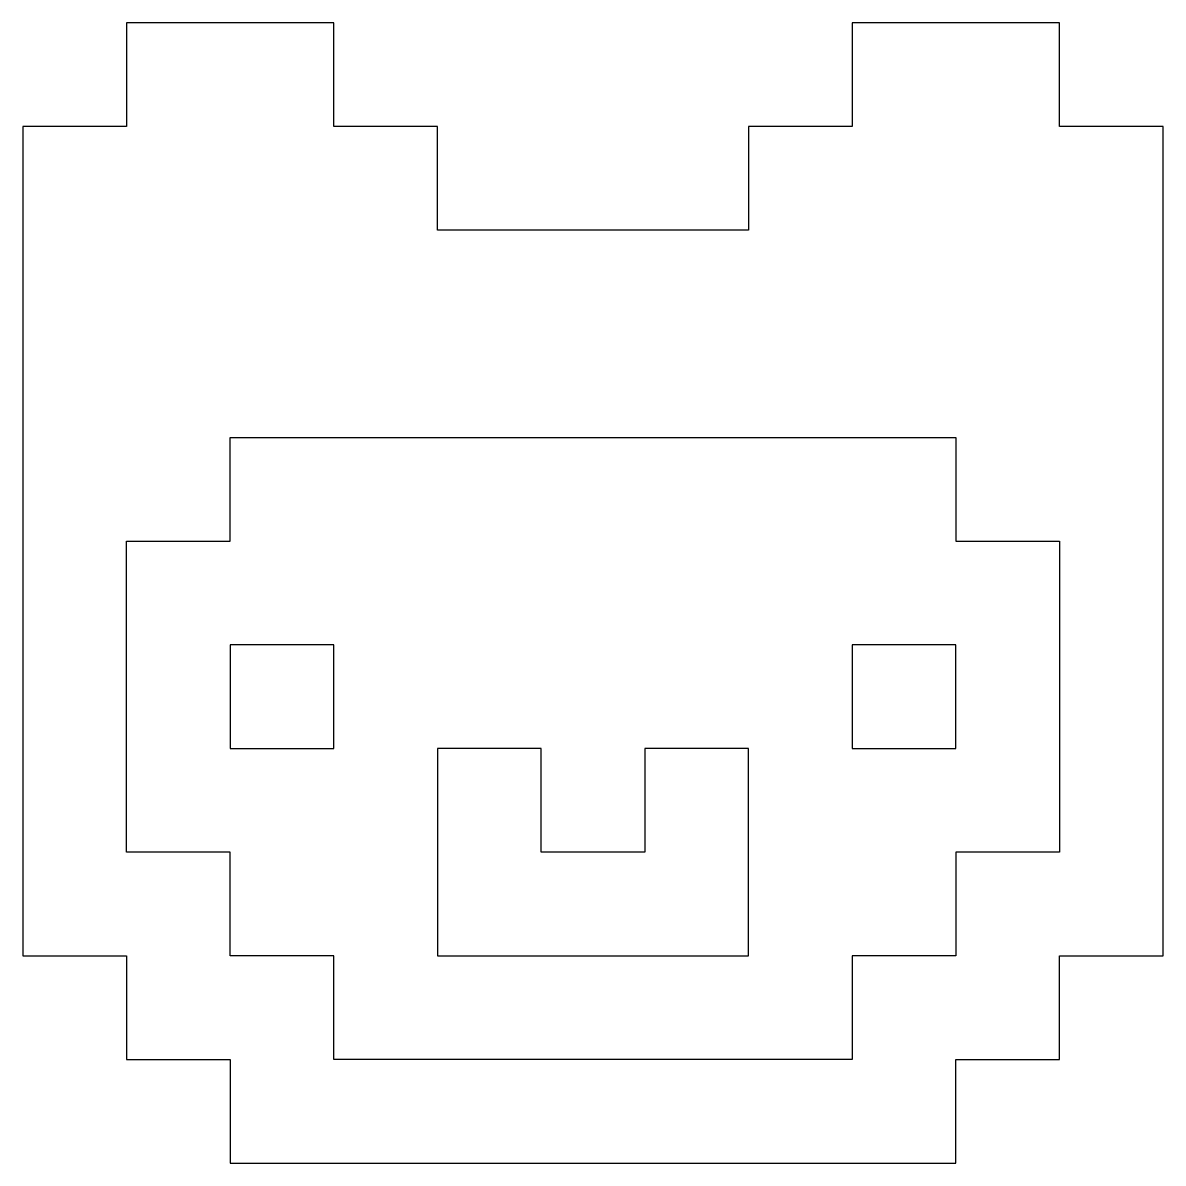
# Model space of a CAD drawing. Extents: x 1.2 to 47.7, y 1.2 to 47.7.
import ezdxf

# ---------------------------------------------------------------- set-up
doc = ezdxf.new("R2010")
doc.units = 0
doc.layers.get('0').update_dxf_attribs({"linetype": 'CONTINUOUS'})

msp = doc.modelspace()

# ---------------------------------------------------------------- linework, layer by layer
at = {"color": 7}
for points in [[(5.443021, 47.737049), (5.443021, 43.507666), (1.214245, 43.507666), (1.214245, 26.590133), (1.214245, 9.672606), (5.443021, 9.672606), (5.443021, 5.443221), (9.671799, 5.443221), (9.671799, 1.213839), (39.273238, 1.213839), (39.273238, 5.443221), (43.502011, 5.443221), (43.502011, 9.672606), (47.730801, 9.672606), (47.730801, 26.590133), (47.730801, 43.507666), (43.502011, 43.507666), (43.502011, 47.737049), (35.044467, 47.737049), (35.044467, 43.507666), (30.815682, 43.507666), (30.815682, 39.278283), (18.129355, 39.278283), (18.129355, 43.507666), (13.900577, 43.507666), (13.900577, 47.737049)], [(9.671799, 30.819516), (39.273238, 30.819516), (39.273238, 26.590133), (43.502011, 26.590133), (43.502011, 13.901987), (39.273238, 13.901987), (39.273238, 9.672606), (35.044467, 9.672606), (35.044467, 5.443221), (13.900577, 5.443221), (13.900577, 9.672606), (9.671799, 9.672606), (9.671799, 13.901987), (5.443021, 13.901987), (5.443021, 26.590133), (9.671799, 26.590133)], [(9.671799, 22.360746), (9.671799, 18.131363), (13.900577, 18.131363), (13.900577, 22.360746)], [(35.044467, 22.360746), (35.044467, 18.131363), (39.273238, 18.131363), (39.273238, 22.360746)], [(18.129355, 18.131363), (18.129355, 9.672606), (30.815682, 9.672606), (30.815682, 18.131363), (26.586907, 18.131363), (26.586907, 13.901987), (22.358131, 13.901987), (22.358131, 18.131363)]]:
    msp.add_lwpolyline(points, close=True, dxfattribs=at)

doc.saveas('drawing.dxf')
